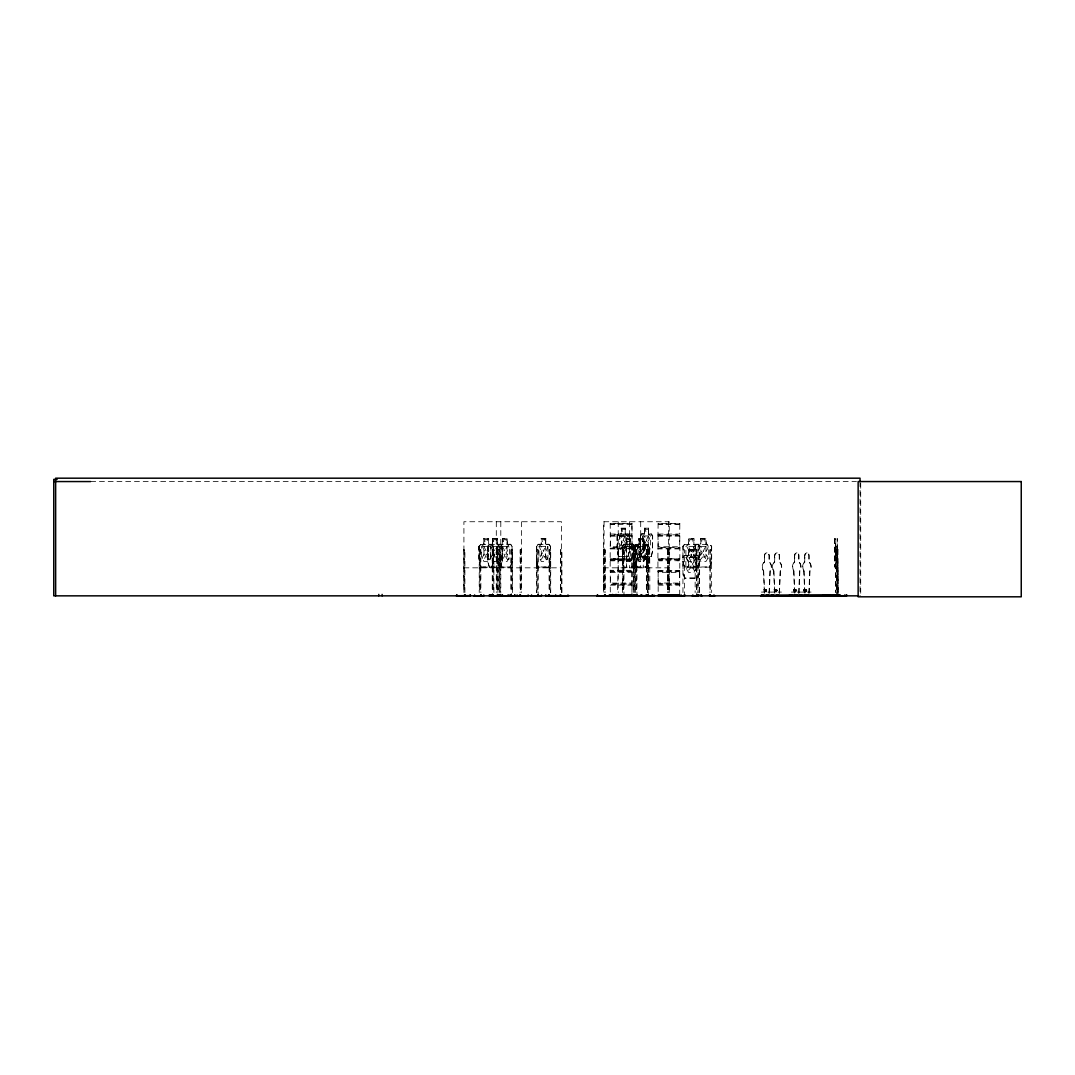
<?xml version="1.0" encoding="UTF-8"?>
<svg xmlns="http://www.w3.org/2000/svg" width="1075" height="1075" viewBox="0 0 1075 1075"><rect width="100%" height="100%" fill="white"/><g stroke="black" fill="none" stroke-linecap="round" stroke-linejoin="round"><path stroke-width="0.75" stroke-dasharray="5 3.75" d="M610.385 577.745L610.251 583.712L632.181 584.101L610.197 584.437L610.385 595.093M610.385 541.477L610.17 547.565L632.127 547.565L632.06 583.712M658.169 577.745L658.169 595.093M658.169 541.477L657.954 547.565L679.911 547.565L679.736 572.061M679.696 577.745L679.696 572.317M679.696 541.477L679.911 534.839L657.967 534.786L658.128 523.377L679.897 523.606M835.665 567.157L835.651 556.944L835.866 567.157M835.96 559.578L835.987 546.234L835.893 559.578M835.947 546.92L835.624 544.273L835.718 561.513M835.678 544.461L835.665 546.382L835.732 538.602M610.197 523.444L632.1 523.444L610.197 523.444L610.372 546.772L631.939 546.772L632.127 534.839L610.17 534.839M632.06 548.223L610.197 548.183L610.17 571.094L632.127 571.161M632.167 571.497L610.197 571.712L610.385 583.093L631.939 583.026L631.925 572.317M679.857 570.986L657.927 571.148L657.927 547.618M658.169 570.382L679.709 570.382M679.696 548.908L658.169 548.908M679.696 595.093L679.709 572.451L658.128 572.263L658.142 583.026L679.696 583.093M657.94 571.215L658.155 572.317M798.725 593.239L799.598 571.013A5.765 4.192 -90 0 0 798.725 561.956L798.725 555.735A2.876 2.096 -90 0 0 796.629 552.846A2.876 2.096 -90 0 0 794.532 555.735L794.532 561.956A5.765 4.192 -90 0 0 793.673 571.013L794.532 593.239M798.98 593.239L799.84 571.013A5.765 4.192 -90 0 0 798.98 561.956L798.98 555.735A2.876 2.096 -90 0 0 796.884 552.846L796.629 552.846M808.87 593.239L809.73 571.013A5.765 4.192 -90 0 0 808.87 561.956L808.87 555.735A2.876 2.096 -90 0 0 806.774 552.846A2.876 2.096 -90 0 0 804.664 555.735L804.664 561.956A5.765 4.192 -90 0 0 803.804 571.013L804.664 593.239M809.112 593.239L809.986 571.013A5.765 4.192 -90 0 0 809.112 561.956L809.112 555.735A2.876 2.096 -90 0 0 807.016 552.846L806.774 552.846M769.042 593.239L769.996 571.013A5.765 4.609 -90 0 0 769.042 561.956L769.042 555.735A2.876 2.311 -90 0 0 766.73 552.846A2.876 2.311 -90 0 0 764.419 555.735L764.419 561.956A5.765 4.609 -90 0 0 763.465 571.013L764.419 593.239M769.257 593.239L770.211 571.013A5.765 4.609 -90 0 0 769.257 561.956L769.257 555.735A2.876 2.311 -90 0 0 766.945 552.846L766.73 552.846M779.227 593.239L780.181 571.013A5.765 4.609 -90 0 0 779.227 561.956L779.227 555.735A2.876 2.311 -90 0 0 776.916 552.846A2.876 2.311 -90 0 0 774.618 555.735L774.618 561.956A5.765 4.609 -90 0 0 773.664 571.013L774.618 593.239M779.442 593.239L780.396 571.013A5.765 4.609 -90 0 0 779.442 561.956L779.442 555.735A2.876 2.311 -90 0 0 777.144 552.846L776.916 552.846M795.876 591.035L794.492 590.928L796.79 590.618M795.151 590.753L794.6 589.812L796.696 590.43L796.118 591.116L795.433 589.987L794.223 591.035M805.592 590.78C802.918 588.791 807.943 591.949 805.484 590.242M806.693 591.035L804.987 591.022L805.162 590.242M804.973 590.928L806.465 590.699L804.611 591.129L805.484 590.78L804.369 590.256L805.538 590.242M805.309 591.022L805 590.242M806.559 590.524L804.624 590.928M796.293 590.605L793.565 590.336M794.788 591.035L794.035 590.242M794.734 591.035L795.285 589.839L795.755 590.618M795.943 590.874L796.347 590.135M795.742 590.43C797.556 589.745 794.559 591.357 794.223 589.812M794.909 590.86L796.575 590.43L795.702 591.022M806.559 590.108L803.71 590.551L805.041 591.129M804.1 590.43L805.041 590.618M804.947 590.565L804.678 589.933M804.745 590.43L805.484 591.035M805.484 590.618L806.196 589.92L805.807 590.753M764.621 590.726L766.744 590.162M765.198 590.067L764.54 590.377L765.521 589.812M765.36 590.296C765.911 592.755 768.41 588.213 764.446 590.511M765.172 590.256C765.951 590.417 767.201 591.357 766.3 589.826M774.618 590.78L774.618 590.081M776.647 589.718C772.791 591.169 776.876 591.008 776.929 589.812M775.303 590.336L775.613 590.067M775.209 591.116C775.357 588.186 776.822 591.599 774.578 590.78M775.653 590.618C774.417 590.39 777.44 590.067 776.929 591.035M775.545 590.296C776.661 592.043 777.306 588.24 774.941 590.78M775.613 590.242L776.499 591.116L776.352 589.839M764.647 590.605C764.352 589.839 767.483 590.471 764.916 591.129M765.306 590.296L766.233 590.699M766.569 590.484L766.139 590.067M775.303 589.826L774.699 590.215M776.755 590.484L776.11 590.242M775.801 590.78L776.11 590.618M766.166 590.78L766.233 590M775.801 590.43L776.929 590.699L777.01 589.933M632.973 566.942L634.317 561.459L634.317 546.328L632.973 544.434M633.067 567.13L634.586 561.486L633.202 567.13L623.621 567.13L622.385 561.486L623.782 567.13M646.156 567.157L647.526 561.513L645.981 566.968M647.593 561.513L646.088 567.157L647.392 561.486L647.593 546.275L646.169 544.273M627.907 556.716L629.426 551.085L629.426 535.847L627.867 533.845M651.168 556.716L652.552 551.045L652.686 535.847L651.262 533.845L648.507 533.845M766.502 589.839L764.473 589.933M775.035 590.067L775.357 591.022L776.755 591.022M776.902 590.148L776.701 590.86M491.772 566.968L493.223 561.486L493.223 546.382L491.772 544.461M491.893 567.157L493.479 561.513M510.45 566.968L511.996 561.486M657.954 534.839L658.142 546.772L679.709 546.772L679.709 536.129L658.142 536.183M500.56 566.968L502.012 561.486L502.012 546.382L500.627 544.273L502.267 546.302L502.267 561.513L500.681 567.157M795.97 590.793L796.185 590.162L793.78 590.43M805.188 590L806.72 590.162L806.29 590.86M548.774 544.273L550.508 546.275L550.508 561.513L548.707 566.968L538.064 566.968M548.814 567.157L550.508 561.513M794.774 590.484L795.003 590.296M794.049 590.35L794.828 590.269M794.976 590.524L795.89 590.753M804.113 590.242L805.377 589.839L804.248 589.933M805.941 590.081L806.693 589.812M806.828 590.78L806.64 589.812M632.019 535.686L610.251 535.511M764.513 590.928L764.513 589.933M765.696 590.78L765.964 590.081L765.682 590.86M776.593 591.008C775.156 588.952 772.347 591.532 776.513 590.471M711.489 561.486L709.621 566.968L684.775 566.968L683.136 561.486M709.742 567.157L711.677 561.513L711.677 546.275L709.688 544.273L706.154 544.273L706.194 538.602L700.672 538.602L700.672 544.273M697.594 566.968L699.462 561.486M697.729 567.157L699.637 561.513M699.462 572.532L697.567 578.014L684.708 578.014M699.637 572.558L697.688 578.202L684.573 578.202L682.853 572.558L684.748 578.014M679.884 584.37L657.9 584.101M679.709 559.564L658.182 559.564M806.492 590.699L803.912 590.43M645.255 556.944L643.253 561.486L645.309 556.944L645.255 546.355L643.293 544.461L643.428 538.602M632.1 584.437L631.912 595.093M657.967 583.765L679.857 583.765M629.184 524.479L631.065 524.479M629.184 560.733L631.065 560.733M676.954 524.479L678.849 524.479M676.954 560.733L678.849 560.733M696.667 556.944L693.886 561.486L688.672 561.486L685.89 556.944L685.89 546.355L688.672 544.461L688.712 538.79L693.913 538.79L693.886 544.461L696.667 546.355L696.802 595.846M764.271 590.551L766.582 590.524L764.244 590.269M774.578 590.081L774.82 589.812M696.667 567.99L693.872 572.532L688.658 572.532L685.863 567.99L685.863 557.401L688.658 555.506M611.393 524.479L614.739 524.479M611.393 560.733L614.739 560.733M659.177 524.479L662.523 524.479M659.177 560.733L662.523 560.733M622.438 592.527L622.385 546.275L623.822 544.246M622.546 546.342L623.89 544.434M635.419 592.553L635.5 546.302L636.776 544.273L635.486 546.382M636.83 544.461L635.634 546.382L635.634 561.486L636.83 566.968L635.634 561.486M635.5 546.302L636.642 544.273M628.042 556.716L618.394 556.716L617.131 551.072L617.131 535.874L618.421 533.845L621.323 533.845M617.265 535.941L618.555 533.845M652.552 551.085L651.302 556.716L641.654 556.716L640.391 551.072L640.391 535.874L641.815 533.845M640.66 535.941L641.883 534.033L651.208 534.033M548.922 567.157L537.943 567.157L536.519 561.513L536.519 546.302L538.105 544.273M538.172 544.461L536.774 546.382L536.895 592.553M796.79 590.242L795.016 589.826L795.339 590.43M805.618 590.094L806.21 591.035M480.713 567.157L478.953 561.513L478.953 546.275L480.753 544.273L483.871 544.273M479.114 546.355L480.821 544.461M499.432 544.273L497.631 546.275L497.631 561.513L499.378 567.157M499.499 544.461L497.9 546.355L497.9 592.553M489.34 567.157L487.687 561.513L487.687 546.275L489.488 544.273M487.848 546.355L489.555 544.461M691.077 554.149C691.131 560.371 681.375 563.273 690.163 552.819L686.67 546.342L688.349 546.396L691.252 551.69L694.195 546.396L696.936 544.273L695.243 546.302L695.135 592.553M682.961 592.553L682.907 546.302L684.694 544.273L688.524 544.273L688.524 538.602L694.101 538.602L694.06 544.273L700.712 544.273M682.947 546.302L684.721 544.273M683.028 557.414L684.748 555.506M631.885 559.658L610.143 559.296L631.952 560.102M679.669 559.658L658.182 559.658M765.507 591.008L766.26 591.008M635.177 566.968L633.309 561.486L633.135 546.275L635.11 544.273L639.531 544.273M635.177 544.461L633.309 546.355L633.363 592.553M631.885 524.492L610.412 524.492M631.885 560.747L610.439 560.733M679.669 524.492L658.182 524.492M679.669 560.707L658.209 560.733M794.438 590.565L794.774 589.852L794.546 590.928M794.828 589.92L794.828 590.793M626.564 544.434L624.548 546.328L624.548 556.917L626.564 561.459L630.299 561.459L632.302 556.917L632.302 546.328L630.299 544.434L630.299 538.763M637.515 556.944L639.531 561.486L637.502 556.944L637.502 546.355L639.504 544.461L639.531 538.602M637.515 546.355L639.531 544.461M648.373 534.033L648.507 528.362L644.583 528.362L644.718 534.033L642.689 535.928L642.689 546.517L644.718 551.045L648.507 551.045L650.523 546.517L650.523 535.928L648.507 534.033M766.152 589.839L765.4 590.43M483.925 544.461L481.519 546.355L481.519 556.944L483.925 561.486L488.413 561.486L490.818 556.944L490.818 546.355L488.413 544.461L488.574 538.602L483.763 538.602M502.603 544.461L500.197 546.355L500.211 592.527M492.78 544.461L490.361 546.355L490.361 556.944L492.78 561.486L497.282 561.486L499.7 556.944L499.7 546.355L497.282 544.461M679.884 523.78L658.128 523.794M641.385 559.632L641.237 559.484M795.406 590.242L796.588 590.162M776.137 590.887L775.814 590.067M691.238 554.149C691.668 559.618 701.128 563.985 692.461 552.859L696.049 546.557L695.243 546.302M90.69 481.56L856.466 481.56M625.381 528.174L621.189 528.174L621.323 534.033M648.642 528.174L644.449 528.174L644.449 533.845M621.323 528.362L625.233 528.362L625.112 534.033L627.263 535.928L627.263 546.517L625.233 551.045L621.457 551.045L619.428 546.517L619.428 535.928L621.457 534.033L621.457 528.362M625.247 533.845L628.002 533.845M641.681 533.845L644.583 533.845M610.372 534.06L631.939 534.06L631.912 523.377L632.1 534.786M658.142 534.06L679.709 534.06L679.843 523.471M657.994 535.444L679.857 535.444M617.131 535.874L617.131 551.072M640.391 535.874L640.525 551.072L641.775 556.716M610.372 536.183L631.939 536.183L632.1 547.511M492.511 538.602L497.443 538.602M537.997 544.273L541.249 544.273L541.142 538.602L545.885 538.602M835.92 538.602L835.732 544.461M488.507 538.79L483.925 538.79L484.032 544.461M492.672 538.79L497.282 538.79L497.188 544.461M502.603 538.79L507.185 538.79M541.303 538.79L545.724 538.79M626.564 538.763L630.434 538.763M700.846 538.79L706.02 538.79L706.02 544.461L708.707 546.355L708.707 556.944L705.966 561.486L700.846 561.486L698.118 556.944M627.222 539.704L629.628 539.704M639.692 539.744L642.971 539.744L642.971 541.625L639.692 541.625M627.222 541.598L629.628 541.598M492.619 544.273L488.574 544.273L488.668 538.602M497.349 544.273L502.536 544.273M507.252 544.273L510.625 544.273L512.157 546.302L512.237 592.553M545.778 544.273L548.882 544.273M623.661 544.246L626.564 544.246M630.434 544.246L633.162 544.246M643.213 544.273L647.849 544.273L649.582 546.302L649.542 561.513L647.849 567.157L635.003 567.157M480.727 544.461L510.558 544.461M538.064 544.461L548.814 544.461L550.36 546.355M623.755 544.434L633.108 544.434M635.137 544.461L647.768 544.461L649.407 546.382L649.354 561.486L647.714 566.968L635.137 566.968M684.775 544.461L709.661 544.461L711.489 546.355M478.953 546.275L479.06 561.513L480.821 566.968M487.687 546.275L487.795 561.513L489.447 567.157M493.385 546.302L493.385 561.513M502.173 546.302L502.267 561.513M512.049 546.302L512.049 561.513L510.571 567.157L480.606 567.157M536.519 546.302L536.546 592.553M550.4 546.275L550.36 592.553M622.385 546.275L622.546 561.486M634.452 546.248L634.478 592.527M711.623 546.275L711.65 592.553M626.523 546.328L630.299 546.328L630.299 556.917L626.564 556.917M679.857 548.169L657.954 548.129M610.385 548.908L631.939 548.908L631.939 570.314L610.372 570.314M479.222 549.742L480.861 549.742L480.861 592.553M496.301 549.742L499.539 549.742L499.539 592.553M521.563 549.742L520.112 549.742L520.112 592.527M536.546 549.742L538.158 549.742L538.158 595.846M603.384 549.742L605.158 549.742L605.158 592.527M618.232 549.742L617.628 592.527M622.438 549.715L623.97 549.715L623.97 595.819M633.363 549.742L635.029 549.742M635.419 549.742L636.951 549.742L636.951 595.846M649.837 549.742L648.185 549.742L648.185 592.553M669.255 549.742L667.494 549.742L667.494 592.527M682.853 549.742L684.493 549.742L684.493 595.846M688.618 549.836L693.872 549.836M695.135 549.742L696.802 549.742M699.597 549.742L697.957 549.742L697.957 592.553M711.65 549.742L709.984 549.742L709.984 592.553M835.799 549.742L836.552 549.742L836.457 595.846M837.371 549.742L838.083 549.742M500.802 554.74L499.848 554.74L499.848 563.864L500.802 563.864M697.675 555.318L694.02 555.318L694.06 549.648L688.43 549.648L688.43 555.318L684.627 555.318L682.88 557.347M684.708 555.506L697.594 555.506M764.419 555.735L764.634 555.735A2.876 2.311 -90 0 1 766.945 552.846M774.618 555.735L774.833 555.735A2.876 2.311 -90 0 1 777.144 552.846M794.532 555.735L794.788 555.735A2.876 2.096 -90 0 1 796.884 552.846M804.664 555.735L804.92 555.735A2.876 2.096 -90 0 1 807.016 552.846M618.488 556.528L627.948 556.528L629.157 551.045L629.157 535.928L627.813 534.033M641.748 556.528L651.208 556.528M699.61 557.32L697.635 555.318M499.848 558.328L500.802 558.328M499.848 559.296L500.802 559.242M631.939 559.524L610.345 560.102M610.345 560.048L631.952 560.048M499.848 560.209L500.802 560.209M837.815 561.271L838.419 592.553M536.519 561.513L538.051 567.157M633.175 561.513L635.056 567.157M635.352 561.513L636.602 567.157M682.907 561.513L684.668 567.157L709.796 567.157M695.189 561.513L696.936 567.157M764.419 561.956L764.634 555.735M774.618 561.956L774.833 555.735M794.532 561.956L794.788 555.735M804.664 561.956L804.92 555.735M480.727 566.968L510.558 566.968M463.916 567.828L561.499 567.828M603.384 567.828L669.255 567.828M763.465 571.013L763.68 571.013A5.765 4.609 -90 0 1 764.634 561.956M773.664 571.013L773.879 571.013A5.765 4.609 -90 0 1 774.833 561.956M793.673 571.013L793.914 571.013A5.765 4.192 -90 0 1 794.788 561.956M803.804 571.013L804.046 571.013A5.765 4.192 -90 0 1 804.92 561.956M657.994 571.712L679.857 571.712M610.372 572.451L631.939 572.451M837.815 577.96L837.627 549.406L837.815 595.846M610.372 585.163L631.939 585.163L631.939 592.459M658.142 585.163L679.709 585.163M794.479 589.718L795.272 589.933M775.344 590L777.05 590.43M765.198 591.129L764.379 590.78M761.449 592.083L764.822 592.083M767.832 592.083L771.205 592.083M771.635 592.083L775.021 592.083M778.018 592.083L781.404 592.083M791.388 592.083L795.137 592.083M797.193 592.083L800.942 592.083M801.533 592.083L805.269 592.083M807.325 592.083L811.074 592.083M693.872 555.506L696.667 557.401M776.029 589.826L776.795 590.377M643.253 544.461L645.255 546.355M639.437 546.396L636.776 546.557L640.283 552.859C630.837 560.854 641.815 562.857 641.614 554.068C641.99 562.964 651.168 560.693 642.541 552.819C647.768 545.616 643.159 543.036 641.547 551.542L638.227 546.342L640.754 552.819L638.107 559.578L641.385 554.068L645.094 559.578L642.42 552.859C649.757 545.347 643.683 543.197 641.466 551.542L639.437 546.396L639.531 556.944M697.675 544.273L700.551 546.396L703.399 551.542C705.496 543.332 712.013 545.159 704.595 552.859C712.188 560.868 705.711 562.668 703.493 554.068C701.411 562.682 694.678 560.881 702.324 552.819L698.898 546.342L699.691 546.221L699.597 592.553M697.594 544.461L699.489 546.355L699.489 592.553M510.518 544.273L511.996 546.382M491.853 544.273L493.479 546.302M651.128 533.845L652.552 535.928M651.074 534.033L652.418 535.928L652.418 551.045M647.459 546.355L646.048 544.273L647.526 546.275M645.927 544.461L647.258 546.355M633.027 544.246L634.586 546.248M500.197 556.944L502.603 561.486L507.091 561.486L509.483 556.944L509.483 546.355L507.091 544.461L507.091 538.79M679.884 547.565L679.709 546.772M697.07 566.968L695.418 561.486L695.377 546.382M497.792 561.486L499.499 566.968M618.622 556.528L617.399 551.045L617.399 535.941M773.879 571.013L774.833 593.239M763.68 571.013L764.634 593.239M804.046 571.013L804.92 593.239M793.914 571.013L794.788 593.239M835.947 546.396L835.96 592.553M835.705 544.273L835.772 546.355M860.699 483.213L860.699 595.846M860.04 481.56L860.04 595.846M837.989 549.742L837.989 595.846M837.479 592.553L837.438 538.602L837.25 567.157M836.404 549.742L836.404 592.553M835.772 546.275L835.812 592.553M805.928 591.962L805.928 589.436L803.71 589.436L803.71 591.962M805.632 589.436L805.632 591.962M804.006 589.436L804.006 591.962M795.782 591.962L795.782 589.436L793.578 589.436L793.578 591.962M795.5 589.436L795.5 591.962M793.861 589.436L793.861 591.962M776.405 591.962L776.405 589.436L774.04 589.436L774.04 591.962M776.15 589.436L776.15 591.962M774.282 589.436L774.282 591.962M766.206 591.962L766.206 589.436L763.841 589.436L763.841 591.962M765.964 589.436L765.964 591.962M764.097 589.436L764.097 591.962M710.145 549.742L710.145 592.553M700.712 538.602L700.9 544.461L698.118 546.355L698.065 592.553M696.654 549.742L696.654 592.553M683.095 546.382L683.028 572.532M669.255 592.527L669.255 521.738L603.384 521.738L603.384 592.527M669.013 549.742L669.013 592.527M668.825 549.742L668.825 592.527M668.583 521.738L668.583 592.527M668.139 549.742L668.139 592.527M667.924 549.742L667.924 592.527M667.723 549.742L667.723 592.527M649.69 549.742L649.837 592.553M648.507 528.174L648.642 533.845M648.332 549.742L648.332 595.846M647.889 592.553L647.889 549.742L646.357 549.742L646.357 592.553M647.392 546.275L647.459 592.553M646.774 549.742L646.774 592.553M644.583 528.174L644.583 534.033M644.073 544.273L644.113 538.602L638.604 538.602L638.604 544.273M643.293 538.79L643.213 567.157M642.622 539.744L642.581 541.625M640.7 521.738L640.7 567.828M640.203 539.744L640.176 541.625M639.665 538.79L639.638 544.461M636.534 549.742L636.534 592.553M635.836 549.742L635.836 592.553M634.895 549.715L634.868 592.553M633.793 549.715L633.793 592.527M633.524 549.742L633.524 592.553M630.434 544.434L630.568 538.575L626.429 538.575L626.523 567.13L626.564 538.575M629.493 521.738L629.493 567.828M625.247 528.174L625.233 534.033M623.54 549.715L623.54 592.527M622.855 549.715L622.855 592.527M618.219 521.738L618.232 592.527M604.916 549.742L604.916 592.527M604.741 549.742L604.741 592.527M604.486 549.742L604.486 592.527M604.056 521.738L604.056 592.527M603.814 549.742L603.814 592.527M603.626 549.742L603.626 592.527M561.929 592.527L561.929 549.742L560.398 549.742L560.398 592.527M561.499 592.527L561.499 521.738L463.916 521.738L463.916 592.527M560.827 549.742L560.827 592.527M550.709 592.553L550.709 549.742L549.083 549.742L549.083 592.553M549.433 549.742L549.433 592.553M545.778 538.602L545.724 544.461M545.616 538.79L545.616 544.461L547.941 546.355L547.941 556.944L545.616 561.486L541.303 561.486L538.992 556.944L538.992 546.355L541.303 544.461L541.249 538.602M537.822 549.742L537.822 592.553M521.563 521.738L521.563 592.527M521.093 549.742L521.093 592.527M520.582 549.742L520.582 592.527M512.56 592.553L512.56 549.742L510.921 549.742L510.921 592.553M511.23 549.742L511.23 595.846M507.185 544.461L507.346 538.602L502.442 538.602L502.442 544.273M502.536 538.602L502.697 544.461M500.802 521.738L500.802 592.527M499.217 549.742L499.217 592.553M498.209 549.742L498.209 592.553M497.349 538.602L497.443 544.273M497.403 549.742L497.403 592.527M496.731 549.742L496.731 592.527M496.301 521.738L496.301 592.527M493.882 592.553L493.882 549.742L492.243 549.742L492.243 592.553M493.559 549.742L493.559 592.553M492.78 538.79L492.672 544.461M492.619 538.602L492.511 544.273M492.565 549.742L492.565 595.846M487.956 546.355L487.956 561.486M483.871 538.602L483.763 544.273M480.538 549.742L480.538 592.553M479.544 549.742L479.544 592.553M479.222 546.355L479.222 592.553M464.897 592.527L464.897 549.742L463.446 549.742L463.446 592.527M464.427 549.742L464.427 592.527M691.023 559.322L691.037 559.269M626.712 548.935L625.408 549.11L623.191 543.641C621.525 552.644 616.741 549.916 622.317 542.391C617.077 535.337 621.39 532.488 623.124 541.101C624.803 532.515 629.399 535.269 623.997 542.432L626.712 548.935M649.972 548.935L648.668 549.11L646.451 543.641C644.785 552.644 640.001 549.916 645.578 542.391C640.337 535.337 644.651 532.488 646.384 541.101C648.064 532.515 652.659 535.269 647.258 542.432L649.972 548.935M482.272 546.342L485.322 552.859C478.711 560.639 484.274 562.843 486.29 554.068C488.171 562.857 493.976 560.653 487.311 552.819C493.586 545.468 488.319 543.144 486.37 551.542L483.831 546.396L482.272 546.342M500.95 546.342L504 552.859C497.389 560.639 502.952 562.843 504.954 554.068C506.849 562.857 512.654 560.653 505.989 552.819C512.264 545.468 506.983 543.144 505.035 551.542L502.509 546.396L500.95 546.342M490.845 546.342L493.909 552.859C487.271 560.653 492.861 562.843 494.876 554.068C496.771 562.843 502.603 560.653 495.898 552.819C502.213 545.468 496.905 543.144 494.957 551.542L492.417 546.396L490.845 546.342M547.659 559.363L546.167 559.551L543.628 554.068C541.787 562.897 536.223 560.586 542.633 552.819C536.613 545.536 541.652 543.09 543.547 551.542C545.401 543.117 550.763 545.468 544.555 552.859L547.659 559.363M696.103 570.408L694.316 570.583L691.238 565.114C689.115 573.701 682.235 571.954 690.043 563.864C682.692 556.245 688.968 554.378 691.144 562.588C693.267 554.404 699.933 556.178 692.354 563.905L696.103 570.408M646.612 556.944L643.885 561.486L638.778 561.486L636.051 556.944L636.051 546.355L638.778 544.461L638.832 538.79L643.938 538.79L643.885 544.461L646.612 546.355L646.612 556.944M610.412 558.825L631.912 558.839L610.439 558.839M658.182 558.825L679.696 558.839L658.209 558.839M624.562 529.303L622.129 529.303L622.129 531.198L624.562 531.198L624.562 529.303M647.822 529.303L645.39 529.303L645.39 531.198L647.822 531.198L647.822 529.303M625.233 535.928L621.457 535.928L621.457 546.517L625.233 546.517L625.233 535.928M648.507 535.928L644.718 535.928L644.718 546.517L648.507 546.517L648.507 535.928M834.67 538.602L834.482 567.157L834.67 538.602M487.607 539.744L484.731 539.744L484.731 541.625L487.607 541.625L487.607 539.744M496.475 539.744L493.586 539.744L493.586 541.625L496.475 541.625L496.475 539.744M506.285 539.744L503.396 539.744L503.396 541.625L506.285 541.625L506.285 539.744M544.85 539.744L542.069 539.744L542.069 541.625L544.85 541.625L544.85 539.744M692.945 539.744L689.599 539.744L689.599 541.625L692.945 541.625L692.945 539.744M705.052 539.744L701.76 539.744L701.76 541.625L705.052 541.625L705.052 539.744M488.413 546.355L483.925 546.355L483.925 556.944L488.413 556.944L488.413 546.355M497.282 546.355L492.78 546.355L492.78 556.944L497.282 556.944L497.282 546.355M507.091 546.355L502.603 546.355L502.603 556.944L507.091 556.944L507.091 546.355M545.616 546.355L541.303 546.355L541.303 556.944L545.616 556.944L545.616 546.355M643.885 546.355L638.778 546.355L638.778 556.944L643.885 556.944L643.885 546.355M693.886 546.355L688.672 546.355L688.672 556.944L693.886 556.944L693.886 546.355M705.966 546.355L700.846 546.355L700.846 556.944L705.966 556.944L705.966 546.355M692.932 550.79L689.586 550.79L689.586 552.671L692.932 552.671L692.932 550.79M693.872 557.401L688.658 557.401L688.658 567.99L693.872 567.99L693.872 557.401"/><path stroke-width="1.5" d="M491.853 595.805L491.853 594.892M509.133 595.805L509.147 594.892M626.55 595.805L626.564 594.892M827.508 595.604L827.508 594.892M829.027 595.805L828.113 595.819L829.147 594.892M846.307 595.805L846.321 594.892M470.124 595.725L470.205 594.972M502.374 595.725L502.388 594.972M596.652 595.846L641.573 595.778L641.735 594.892L641.896 595.725M609.108 595.805L609.27 594.892M609.673 595.698L609.633 594.892M640.942 595.725L640.888 594.865M641.399 595.725L641.493 594.972M530.795 595.846L541.37 595.725M473.82 595.846L483.616 595.725M492.565 595.725L492.404 594.65M680.206 595.846L684.063 595.725M791.832 595.805L790.877 595.778L791.361 595.08L793.095 595.752L792.584 595.08L792.1 595.778M802.797 595.429L803.132 595.832M806.25 595.805L806.64 595.429M824.31 595.846L824.7 595.08L825.197 595.752L823.477 595.08L823.141 595.805M839.588 595.805L839.924 595.08L840.327 595.832M761.073 595.805L761.449 595.08L839.924 595.08M767.362 595.805L768.343 595.08L768.88 595.778L767.819 595.805M772.146 595.819L771.635 595.08L771.098 595.752L772.992 595.08L773.355 595.805M800.055 595.805L801.036 595.08L801.574 595.778L800.593 595.832M456.297 595.725L470.205 595.604M456.7 595.725L456.781 594.972M628.418 595.698L628.499 594.932M628.808 595.725L628.741 594.865M629.251 595.725L629.426 594.892M797.623 595.429L797.341 595.805M801.439 595.429L801.171 595.805M807.419 595.846L807.809 595.08L808.158 595.805M829.725 595.429L829.47 594.892M833.555 595.429L833.286 595.805M839.871 595.429L761.893 595.846L761.449 595.08M766.542 595.832L766.999 595.08L767.496 595.819M778.461 595.429L779.066 595.778L778.528 595.08L778.152 595.805M789.05 595.832L789.493 595.08L789.87 595.805M794.976 595.429L795.581 595.778L795.043 595.08L794.667 595.805M799.303 595.805L799.692 595.08L800.19 595.819M493.102 595.725L493.21 594.972M691.964 595.725L697.057 595.725M57.109 479.396L53.75 479.396L53.75 595.846L858.361 595.846M53.75 481.56L90.623 481.56M610.385 595.093L631.912 595.093M658.169 595.093L679.696 595.093M610.345 595.402L641.063 595.698M658.128 595.375L679.736 595.375M528.766 595.805L489.488 595.725M545.683 595.846L545.683 594.892L545.778 595.604L568.648 595.752M641.815 595.604L654.554 595.805M658.142 595.778L679.709 595.778M698.266 594.972L702.163 595.725M714.915 595.805L709.742 595.725M760.898 595.752L846.764 595.725L846.764 594.892M701.532 595.725L701.411 594.972M652.458 595.725L652.337 594.972M834.899 595.429L835.181 595.805M654.043 595.725L653.963 594.972L653.882 595.846M628.862 595.657L628.835 594.932M675.194 595.698L675.234 594.892M662.939 595.725L662.858 594.972L662.778 595.846M514.885 595.725L514.804 594.972M490.079 595.752L490.146 594.972M844.896 595.725L844.789 594.892M860.04 481.56L860.04 478.187L55.645 478.187L55.645 595.846M838.419 594.65L838.419 595.846M838.07 594.65L837.989 595.846M837.815 594.65L837.815 595.846M837.385 594.65L837.479 595.846M836.552 594.65L836.417 595.846M835.947 594.65L835.893 595.846M713.988 594.892L713.988 595.846M709.97 594.65L709.97 595.846M709.809 594.65L709.809 595.846M709.513 594.892L709.513 595.846M701.303 594.892L701.303 595.846M698.145 594.892L698.145 595.846M697.89 594.65L697.782 595.846M697.285 594.892L697.285 595.846M692.811 594.892L692.811 595.846M684.305 594.892L684.305 595.846M681.147 594.892L681.147 595.846M675.073 594.892L675.073 595.846M668.005 594.65L668.005 595.846M667.79 594.65L667.79 595.846M667.588 594.65L667.588 595.846M667.36 594.65L667.36 595.846M663.087 594.892L663.087 595.846M652.229 594.892L652.229 595.846M648.158 594.65L648.158 595.846M648.01 594.65L648.01 595.846M647.647 594.892L647.647 595.846M646.653 594.65L646.653 595.846M646.223 594.65L646.223 595.846M637.085 594.65L637.085 595.846M636.655 594.65L636.655 595.846M635.553 594.892L635.553 595.846M635.446 594.972L635.325 595.725L635.204 594.65M635.043 594.65L635.043 595.846M633.659 594.623L633.659 595.819M633.242 594.623L633.242 595.819M630.971 594.892L630.971 595.846M624.091 594.623L624.091 595.819M623.675 594.623L623.675 595.819M618.206 594.65L618.232 595.846M617.601 594.65L617.628 595.846M616.445 594.865L616.445 595.819M616.002 594.408L616.002 595.846M612.643 594.408L612.643 595.846M609.78 594.892L609.78 595.846M605.292 594.65L605.292 595.846M605.037 594.65L604.862 595.846M604.607 594.65L604.607 595.846M597.633 594.892L597.633 595.846M597.324 594.892L597.324 595.846M567.99 594.892L567.99 595.846M560.707 594.65L560.707 595.846M560.277 594.65L560.277 595.846M555.681 594.892L555.681 595.846M549.285 594.65L549.285 595.846M548.935 594.65L548.935 595.846M541.558 594.892L541.558 595.846M538.306 594.65L538.306 595.846M537.97 594.65L537.97 595.846M531.574 594.892L531.574 595.846M528.161 594.892L528.161 595.846M520.461 594.65L520.461 595.846M520.004 594.65L520.004 595.846M517.142 594.892L517.142 595.846M514.737 594.892L514.737 595.846M511.082 594.65L511.082 595.846M510.759 594.65L510.759 595.846M507.964 594.892L507.964 595.846M502.495 594.892L502.536 595.846M500.748 594.408L500.816 595.846M500.197 594.65L500.211 595.846M499.687 594.65L499.687 595.846M499.364 594.65L499.364 595.846M498.464 594.892L498.464 595.846M497.953 594.65L497.953 595.846M497.389 594.408L497.523 595.846M493.317 594.892L493.317 595.846M492.095 594.65L492.095 595.846M490.24 594.892L490.24 595.846M489.286 594.892L489.286 595.846M483.817 594.892L483.817 595.846M481.009 594.65L481.009 595.846M480.7 594.65L480.7 595.846M474.639 594.892L474.639 595.846M470.286 594.892L470.286 595.846M465.018 594.65L465.018 595.846M464.548 594.65L464.548 595.846M456.862 594.892L456.862 595.846M382.136 594.408L382.136 595.846M378.776 594.408L378.776 595.846M796.454 595.08L795.876 595.805L796.387 595.08L796.924 595.805L796.454 595.08M796.4 595.429L796.387 595.389M838.702 595.08C837.116 596.007 840.301 595.953 838.702 595.08M762.793 595.08C761.046 595.953 764.54 596.007 762.793 595.08M777.185 595.08C775.438 595.953 778.918 596.007 777.185 595.08M790.851 595.08C789.09 595.953 792.584 596.007 790.851 595.08M805.229 595.08C803.482 595.953 806.976 596.007 805.229 595.08M1021.25 481.56L858.146 481.56L858.146 596.813L1021.25 596.813L1021.25 481.56M696.976 595.846L696.976 594.65L696.828 595.846M684.668 595.846L684.668 594.65L684.56 595.846"/></g></svg>
